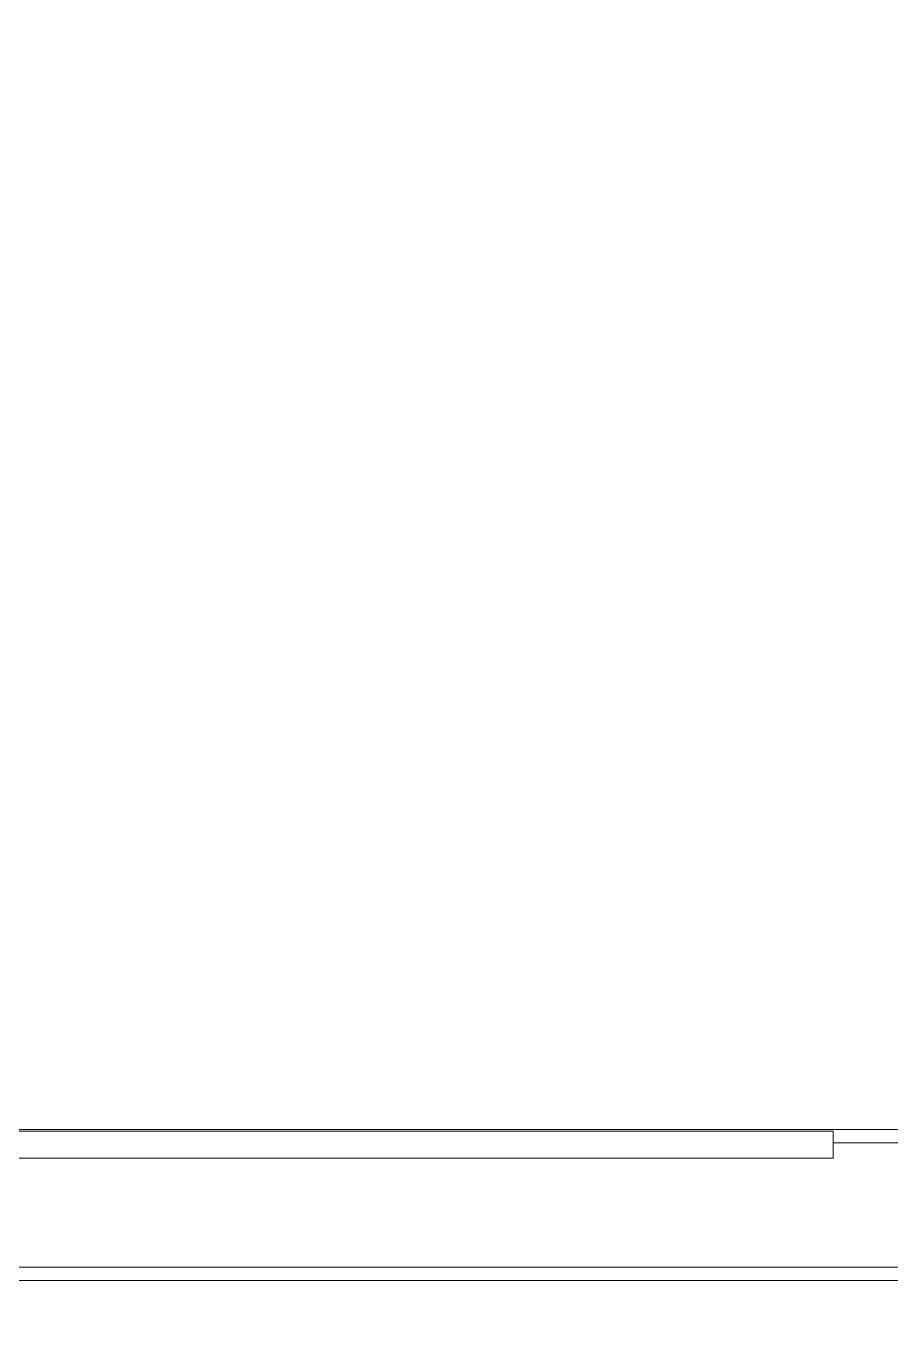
# Model space of a CAD drawing. Header units: centimetres. Extents: x 405464 to 563355, y 50011 to 66875.
# Drawn here: x 509944.8 to 510047.8, y 53513.4 to 53668.5 of the extents above; entities that cross this region are included whole.
import ezdxf

# ---------------------------------------------------------------- set-up
doc = ezdxf.new("R2010")
doc.units = ezdxf.units.CM
doc.linetypes.add('DASHDOT', pattern=[25.4, 12.7, -6.35, 0, -6.35])
doc.layers.get('0').update_dxf_attribs({"lineweight": 9})
for name, color, linetype, lineweight in [('0-KRCN-MİMARİ-220526', 8, 'Continuous', 9), ('A_Aks', 30, 'DASHDOT', 9), ('TF_Mobilya', 142, 'Continuous', 9)]:
    doc.layers.add(name, color=color, linetype=linetype, lineweight=lineweight)

# ---------------------------------------------------------------- blocks, each defined once
blk = doc.blocks.new('a_aks')
at = {"layer": 'A_Aks', "color": 8, "ltscale": 200}
blk.add_line((5680, 5308.05), (5680, -831.11), dxfattribs=at)
blk = doc.blocks.new('mimari_yeni_durum')
at = {"layer": 'A_Aks', "color": 8}
blk.add_blockref('a_aks', (0, 0), dxfattribs=at)
blk = doc.blocks.new('kombine_altyapı')
at = {"color": 8, "linetype": 'Continuous', "lineweight": 15}
for p, q in [((5682.67, 1274.5), (5518.7, 1274.5)), ((5584, 1274.7), (5714, 1274.7)), ((5682.67, 1274.5), (5682.67, 1271.3)), ((5682.67, 1273.1), (5710.9, 1273.1)), ((5518.7, 1271.3), (5682.67, 1271.3)), ((5537.7, 1258.3), (5714, 1258.3)), ((5537.7, 1256.7), (5714, 1256.7))]:
    blk.add_line(p, q, dxfattribs=at)
blk = doc.blocks.new('A$C9e52caec')
at = {"color": 8}
blk.add_blockref('mimari_yeni_durum', (0, 0), dxfattribs=at)
at = {"layer": 'TF_Mobilya', "color": 8}
blk.add_blockref('kombine_altyapı', (0, 0), dxfattribs=at)

msp = doc.modelspace()

# ---------------------------------------------------------------- block references
at = {"layer": '0-KRCN-MİMARİ-220526', "rotation": 359.999999999997}
msp.add_blockref('A$C9e52caec', (504358.27, 52262.37, 74), dxfattribs=at)

doc.saveas('drawing.dxf')
